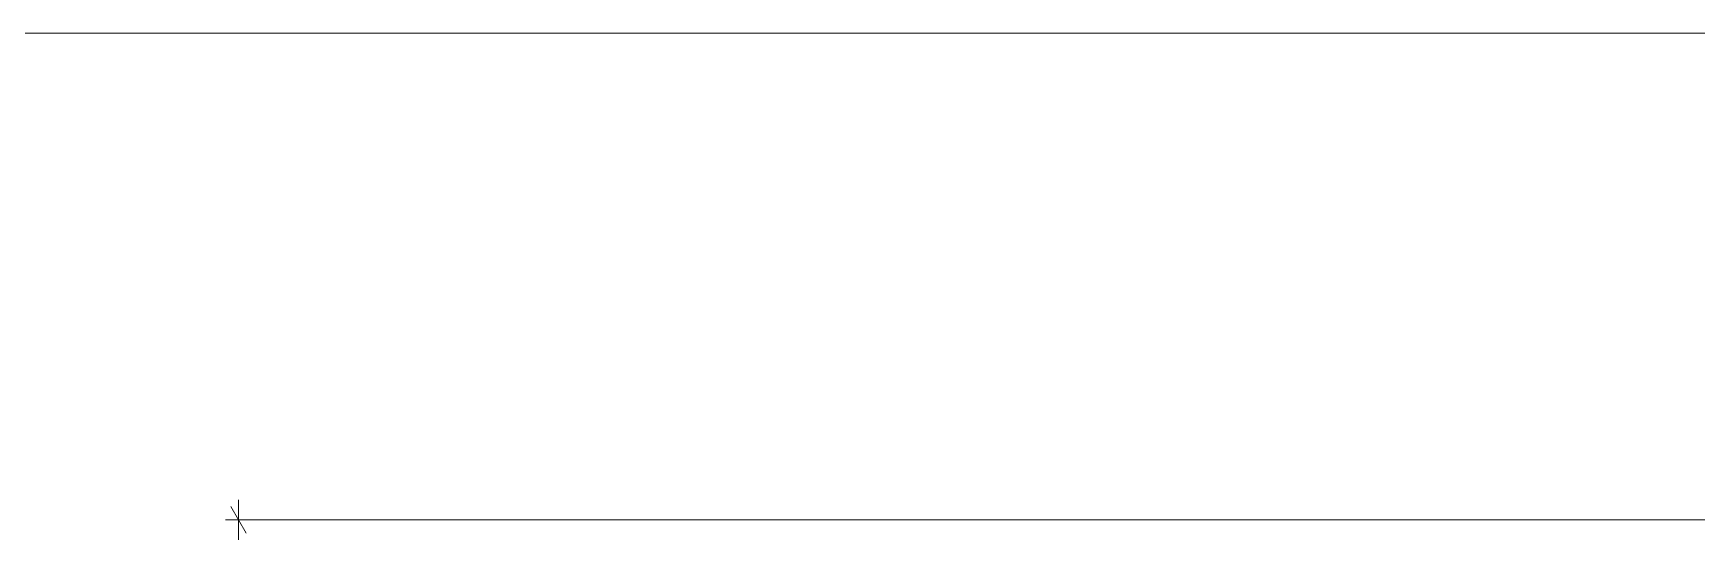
# Model space of a CAD drawing. Header units: feet. Extents: x 2791058 to 2855058, y -67651 to -26651.
# Drawn here: x 2803889 to 2819525, y -31418 to -26651 of the extents above; entities that cross this region are included whole.
import ezdxf

# ---------------------------------------------------------------- set-up
doc = ezdxf.new("R2010")
doc.units = ezdxf.units.FT
doc.header["$MEASUREMENT"] = 0
doc.layers.add('Dimensioning - General', color=7, linetype='Continuous')
doc.layers.add('Shell - Roof_Pen_No__21', color=7, linetype='Continuous', lineweight=0)

msp = doc.modelspace()

# ---------------------------------------------------------------- linework, layer by layer
at = {"layer": 'Dimensioning - General', "color": 7, "linetype": 'Continuous', "lineweight": 0}
for p, q in [((2805888.626, -31355.314), (2805744.288, -31105.314)), ((2805816.457, -31417.814), (2805816.457, -31042.814)), ((2805816.457, -31230.314), (2805694.207, -31230.314)), ((2836942.814, -31230.314), (2805816.457, -31230.314))]:
    msp.add_line(p, q, dxfattribs=at)
at = {"layer": 'Shell - Roof_Pen_No__21', "color": 7, "linetype": 'Continuous', "lineweight": 0}
msp.add_line((2791057.579, -26651.285), (2855057.579, -26651.285), dxfattribs=at)

doc.saveas('drawing.dxf')
